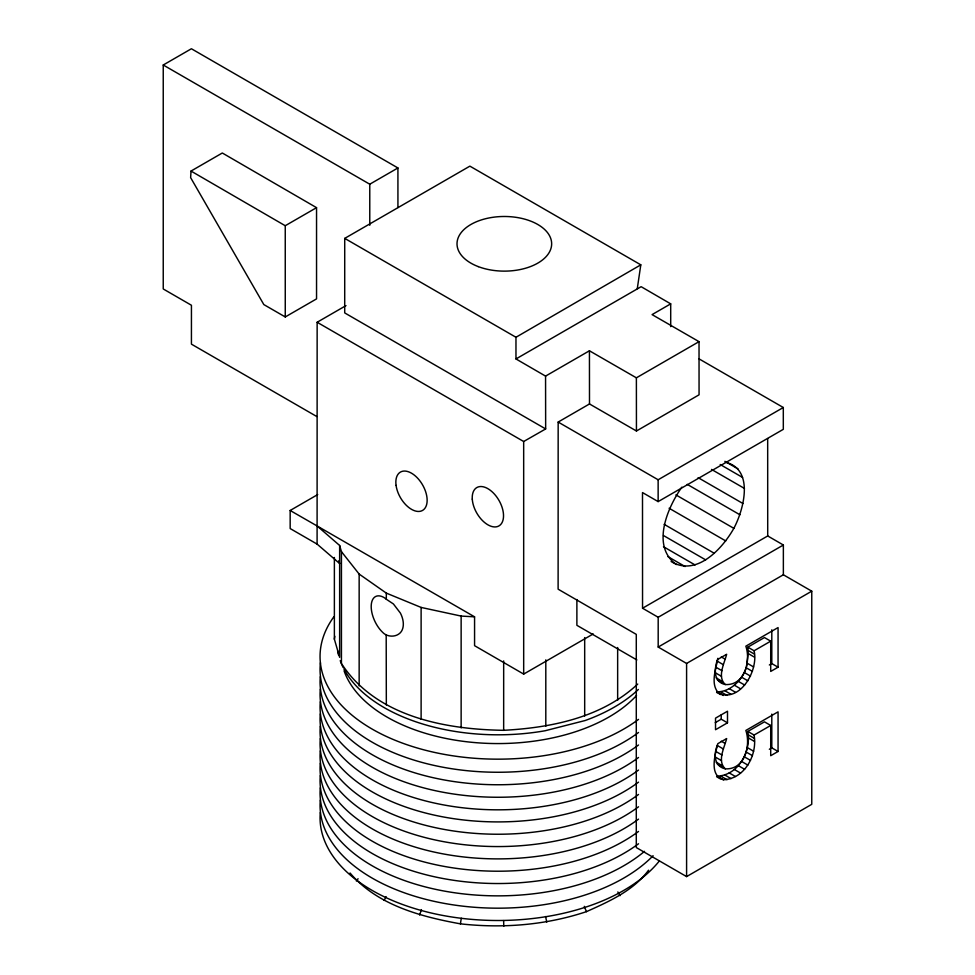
<?xml version="1.0" encoding="UTF-8"?>
<svg xmlns="http://www.w3.org/2000/svg" width="975" height="975" viewBox="0 0 975 975"><rect width="100%" height="100%" fill="white"/><g stroke="black" fill="none" stroke-linecap="round" stroke-linejoin="round"><path stroke-width="1.46" d="M334.376 557.481L334.376 639.173L339.641 657.345L339.641 563.538L317.094 544.099L317.143 322.262L346.003 305.602M317.094 544.099L290.172 528.56L290.16 510.486L317.107 525.964L339.641 545.476L339.641 563.538L338.825 560.747M339.641 545.476L341.433 551.643L341.433 663.5C375.777 716.515 444.856 729.446 503.661 730.312C551.168 727.752 601.904 717.6 637.735 684.06M344.723 238.387L344.711 312.914L545.659 428.939L545.561 376.106L515.97 358.946L515.97 337.265L640.807 264.834L469.889 166.14L344.723 238.387L515.97 337.265M359.153 685.949L359.153 574.08L341.433 551.643M421.115 719.306L421.115 607.437L386.332 593.117L359.153 574.08M461.138 727.947L461.138 616.078L421.115 607.437M503.661 730.312L503.673 660.928M545.805 726.229L545.805 659.868M515.97 358.946L641.136 286.687L670.703 303.859L652.068 314.608L699.026 341.652L699.063 394.814L636.443 430.999L589.497 403.955L558.163 422.065L558.114 589.18L636.285 634.372L636.285 847.555L686.595 876.598L811.761 804.326L811.761 591.179L783.364 574.775L658.186 647.047L658.186 617.273L642.549 608.229L642.501 492.57L658.149 501.601L783.315 429.329L783.303 407.513L699.124 358.922M584.683 716.003L584.683 637.577M617.65 700.318L617.65 647.522M670.703 326.625L670.703 303.859M386.307 599.247L384.638 597.919A22.157 11.505 64.6 0 0 371.243 605.134A22.157 11.505 64.6 0 0 382.407 632.105C387.197 637.504 397.044 637.638 401.334 631.52A21.913 14.564 51 0 0 400.396 613.092L393.4 603.952L386.307 599.247L386.332 593.117M191.015 171.064L190.637 177.657L263.823 304.578L285.261 316.948L316.546 298.886L316.546 207.663L222.312 153.002L191.015 171.064L285.248 225.725L285.261 316.948M746.472 666.656L748.154 653.518L747.825 647.156L764.449 637.553L770.713 641.172L770.713 671.434L778.062 667.193L778.062 627.571L745.851 646.169C750.982 661.477 744.742 685.62 725.315 684.547C712.554 681.805 714.395 667.558 717.929 658.283M716.601 692.421C739.379 704.632 758.891 670.581 754.077 650.776L747.825 647.156M747.825 731.445L754.077 735.053C757.624 754.638 744.863 778.94 723.426 779.768L717.173 776.161C738.611 775.32 751.359 751.03 747.825 731.445L764.449 721.841L770.713 725.461L770.713 755.71L778.062 751.469L778.062 711.848L745.851 730.446C750.982 745.753 744.742 769.897 725.315 768.836C714.541 766.594 713.688 755.162 716.808 746.57M725.315 684.547C716.905 676.894 724.376 663.451 726.655 654.286L717.795 659.405C715.418 670.276 709.678 686.388 720.354 694.59M725.315 768.836C716.905 761.17 724.376 747.727 726.655 738.575L717.795 743.693C715.236 754.455 708.667 775.125 723.426 779.768M671.117 561.527C696.406 577.066 722.365 548.779 733.846 528.34C743.901 509.438 754.54 469.194 725.4 462.187M637.272 288.722L640.807 264.834M350.049 872.991C377.081 905.044 420.627 916.634 460.395 923.837L461.297 918.231M334.376 639.173L334.852 636.285M419.579 915.025L421.456 909.626M723.426 695.48L717.173 691.872C730.799 691.75 742.036 680.111 746.18 667.765L752.444 671.385M384.101 900.425L386.137 896.634M681.866 487.147C667.473 507.524 650.788 546.268 676.382 564.574M648.558 870.212C633.457 890.699 609.058 901.509 586.414 911.662C545.854 925.165 502.783 928.566 460.395 923.837M356.375 881.01L358.069 878.707M316.826 416.557L191.429 344.151L191.441 305.26L163.239 288.966L163.239 65.008L191.405 48.75L397.922 167.956L397.934 207.504M285.248 225.725L316.546 207.663M163.239 65.008L369.769 184.214L397.922 167.956M290.16 510.486L317.716 494.569M545.561 376.106L589.436 350.781L636.382 377.825L699.026 341.652M558.163 422.065L658.137 479.773L783.303 407.513M317.107 525.964L474.569 616.822L474.569 645.682L523.685 674.091L593.214 633.945M642.549 608.229L767.715 535.957L767.678 438.567M658.186 617.273L783.364 545.013L767.715 535.957M658.186 647.047L686.595 663.439L811.761 591.179M754.077 650.776L770.713 641.172M769.348 664.987L771.798 663.573L778.062 667.193M715.248 722.658L721.232 719.197L727.496 722.816L727.496 711.226L715.528 718.136L715.528 729.727L727.496 722.816M754.077 735.053L770.713 725.461M769.348 749.275L771.798 747.862L778.062 751.469M317.143 322.262L523.673 441.504L545.659 428.939M461.138 616.078L474.569 616.822M724.888 461.333L738.051 468.926M720.172 464.502L742.56 477.433M711.506 469.414L744.437 488.426M698.124 477.653L742.913 503.502M687.241 484.368L739.928 514.776M675.894 494.886L733.846 528.34M669.094 508.243L725.729 540.93M664.133 524.318L714.175 553.215M663.512 535.555L705.668 559.882M663.475 546.707L695.078 564.952M667.973 556.664L685.096 566.548M748.069 650.459L754.333 654.067M748.154 653.518L754.418 657.126M747.362 663.329L753.614 666.949M721.281 656.931L725.034 659.1M744.254 672.494L750.506 676.114M717.076 661.074L723.34 664.694M741.609 677.198L747.862 680.806M715.711 667.107L721.975 670.715M738.368 681.403L744.632 685.011M715.223 672.713L721.488 676.333M734.309 685.181L740.561 688.789M716.138 677.869L722.39 681.476M717.307 679.758L723.572 683.365M729.178 688.618L735.43 692.238M724.803 690.727L731.067 694.334M720.769 691.799L727.033 695.407M636.87 659.941L576.883 625.316L576.883 599.552M748.069 734.736L754.333 738.355M748.154 737.795L754.418 741.414M747.362 747.618L753.614 751.225M746.18 752.054L752.444 755.662M721.281 741.219L725.034 743.389M744.254 756.783L750.506 760.39M717.076 745.363L723.34 748.971M741.609 761.475L747.862 765.095M715.711 751.384L721.975 755.003M738.368 765.68L744.632 769.299M715.223 757.002L721.488 760.61M734.309 769.458L740.561 773.078M716.138 762.158L722.39 765.765M717.307 764.047L723.572 767.654M729.178 772.907L735.43 776.514M724.803 775.015L731.067 778.623M720.769 776.088L727.033 779.695M716.601 776.709L720.354 778.867M617.845 891.954L620.039 895.659M584.293 906.336L586.414 911.662M545.586 916.524L546.756 922.094M503.636 920.583L503.783 926.25M658.137 479.773L658.149 501.601M636.382 377.825L636.443 430.999M589.436 350.781L589.497 403.955M386.197 635.103L386.332 704.986M783.364 545.013L783.364 574.775M771.798 629.826L771.798 663.573M771.798 714.114L771.798 747.862M721.232 714.858L721.232 719.197M686.595 663.439L686.595 876.598M523.673 441.504L523.685 674.091M369.769 184.214L369.769 225.286M343.919 668.96A161.168 93.052 0 0 0 545.171 730.738L585.158 720.525A164.385 94.904 0 0 0 638.369 689.471M343.212 667.607A161.168 93.052 0 0 1 340.238 660.66M338.508 654.981A161.168 93.052 0 0 1 337.618 650.703M636.517 695.504A156.938 90.614 0 0 1 475.276 742.621A156.938 90.614 0 0 1 344.09 670.861M653.092 855.721A177.889 102.704 0 0 1 448.5 904.13A177.889 102.704 0 0 1 320.3 800.122M638.515 757.49A177.889 102.704 0 0 1 435.971 790.822A177.889 102.704 0 0 1 320.3 689.203M638.515 819.122A177.889 102.704 0 0 1 435.971 852.455A177.889 102.704 0 0 1 320.3 750.835M638.515 794.467A177.889 102.704 0 0 1 435.971 827.799A177.889 102.704 0 0 1 320.3 726.192M638.515 770.055A177.889 102.704 0 0 1 435.971 803.388A177.889 102.704 0 0 1 320.3 701.768M638.515 732.481A177.889 102.704 0 0 1 434.753 765.558A177.889 102.704 0 0 1 320.446 662.707M638.515 719.392A177.889 102.704 0 0 1 408.257 745.156A177.889 102.704 0 0 1 333.901 616.724M638.515 831.443A177.889 102.704 0 0 1 435.971 864.776A177.889 102.704 0 0 1 320.3 763.157M638.515 806.788A177.889 102.704 0 0 1 435.971 840.133A177.889 102.704 0 0 1 320.3 738.514M638.515 744.985A177.889 102.704 0 0 1 435.971 778.318A177.889 102.704 0 0 1 320.3 676.711M659.149 861.217A177.889 102.704 0 0 1 454.911 917.451A177.889 102.704 0 0 1 320.3 812.455M638.515 782.145A177.889 102.704 0 0 1 435.971 815.478A177.889 102.704 0 0 1 320.3 713.871M638.515 843.765A177.889 102.704 0 0 1 435.971 877.098A177.889 102.704 0 0 1 320.3 775.478M644.524 851.346A177.889 102.704 0 0 1 440.761 890.407A177.889 102.704 0 0 1 320.3 787.8M396.069 485.379A22.133 12.773 60 0 0 421.48 510.937A22.133 12.773 60 0 0 416.947 477.47A22.133 12.773 60 0 0 396.069 485.379M472.278 499.139A22.133 12.773 60 0 0 496.726 526.756A22.133 12.773 60 0 0 494.63 494.337A22.133 12.773 60 0 0 472.278 499.139M478.274 266.614A47.324 27.324 0 0 0 551.57 245.432A47.324 27.324 0 0 0 483.149 219.375A47.324 27.324 0 0 0 478.274 266.614"/></g></svg>
